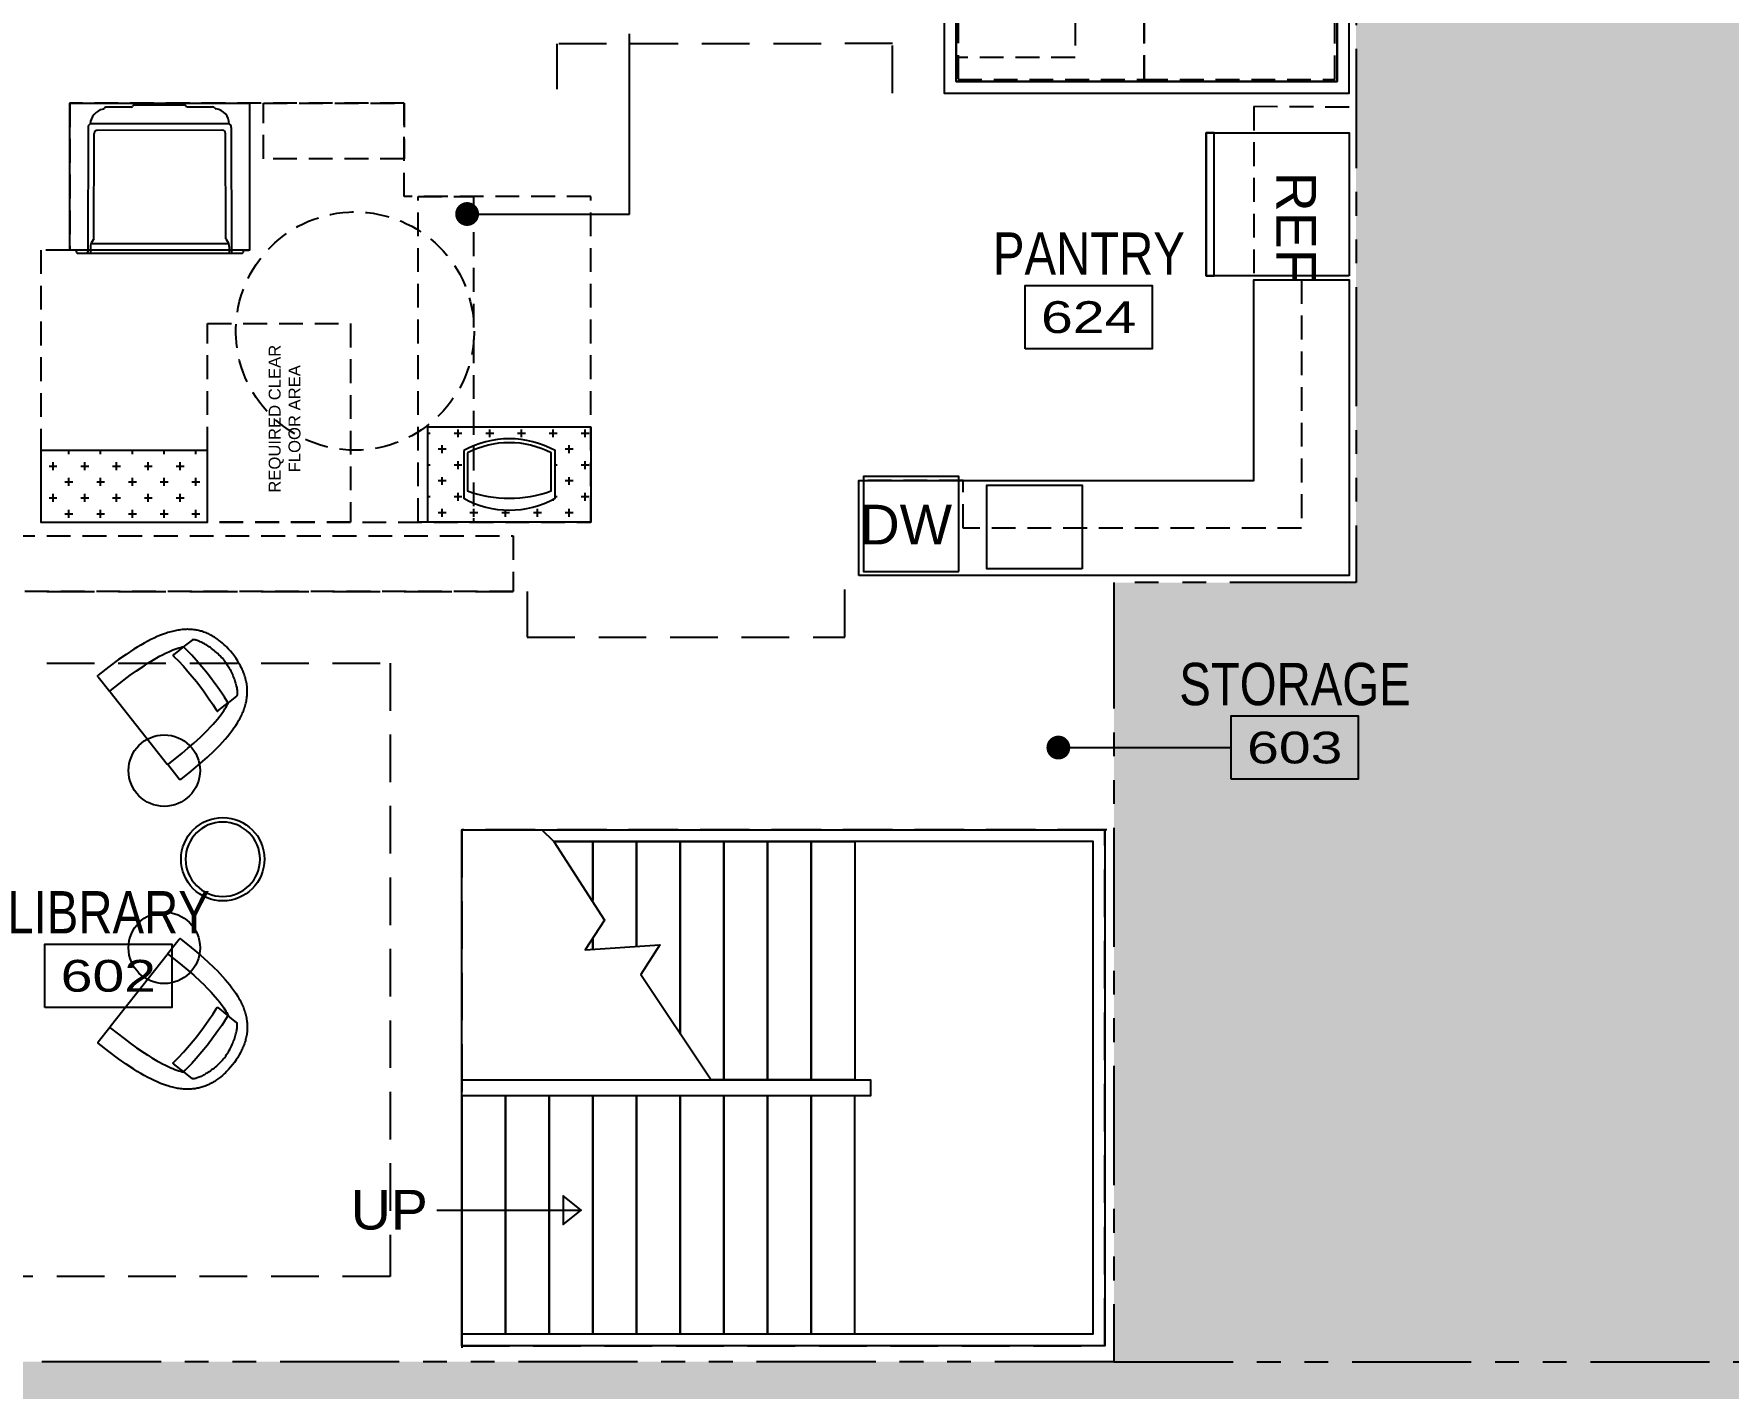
# Model space of a CAD drawing. Header units: inches. Extents: x 645 to 3337, y 547 to 1607.
# Drawn here: x 1938.4 to 2365.1, y 906.6 to 1247.7 of the extents above; entities that cross this region are included whole.
import ezdxf
from ezdxf.enums import TextEntityAlignment as Align

# ---------------------------------------------------------------- set-up
doc = ezdxf.new("R2010")
doc.units = ezdxf.units.IN
doc.header["$LTSCALE"] = 96
doc.header["$MEASUREMENT"] = 0
for name, pattern in [('HIDDEN', [0.375, 0.25, -0.125]), ('HIDDEN2', [0.1875, 0.125, -0.0625]), ('HIDDEN4', [0.09375, 0.0625, -0.03125]), ('PHANTOM4', [0.625, 0.3125, -0.0625, 0.0625, -0.0625, 0.0625, -0.0625])]:
    doc.linetypes.add(name, pattern=pattern)
for name, color, linetype in [('A-Anno-Spce', 7, 'Continuous'), ('A-Area', 212, 'PHANTOM4'), ('A-Area-Iden', 7, 'Continuous'), ('A-Area-Iden-Name', 7, 'Continuous'), ('A-Area-Iden-Numb', 7, 'Continuous'), ('A-Flor-Case-Demo', 7, 'HIDDEN4'), ('A-Flor-Case-Exst', 235, 'Continuous'), ('A-Flor-Case-Neww', 3, 'Continuous'), ('A-Flor-Case-Patt', 1, 'Continuous'), ('A-Flor-Eqpm', 94, 'Continuous'), ('A-Flor-Hral-Neww', 1, 'Continuous'), ('A-Flor-Pfix-Neww', 7, 'Continuous'), ('A-Flor-Strs-Neww', 43, 'Continuous'), ('A-Furn', 43, 'Continuous'), ('A-Furn-Syst', 5, 'Continuous'), ('A-hatch', 253, 'Continuous'), ('A-Wall-Abov', 2, 'HIDDEN2')]:
    doc.layers.add(name, color=color, linetype=linetype)
doc.styles.add('OTJ_Title1', font='swiss.ttf')
doc.styles.add('XFINE_0', font='swissl.ttf')
doc.styles.add('XFINE_1-8', font='swissl.ttf', dxfattribs={"height": 10})
doc.dimstyles.get("Standard").update_dxf_attribs({"dimtxt": 0.18, "dimasz": 0.18, "dimexe": 0.18, "dimexo": 0.0625, "dimgap": 0.09, "dimtad": 0, "dimtih": 1, "dimtoh": 1, "dimdec": 4, "dimzin": 0, "dimdsep": 46, "dimtxsty": 'Standard', "dimcen": 0.09, "dimadec": 0, "dimazin": 0, "dimtfac": 1, "dimtdec": 4, "dimtofl": 0, "dimtmove": 0, "dimatfit": 3, "dimfxl": 1, "dimtolj": 1, "dimtzin": 0, "dimarcsym": 0})

# ---------------------------------------------------------------- blocks, each defined once
blk = doc.blocks.new('A$C42384E78')
at = {"layer": 'A-Flor-Eqpm'}
for points in [[(0, 0), (0, 36), (36, 36), (36, 0)], [(0, 36), (0, 34), (36, 34), (36, 36)]]:
    blk.add_lwpolyline(points, close=True, dxfattribs=at)
blk = doc.blocks.new('A$C7D282964')
at = {"layer": 'A-Flor-Eqpm', "rotation": 180}
blk.add_blockref('A$C42384E78', (18, 18), dxfattribs=at)
at = {"layer": 'A-Flor-Eqpm', "insert": (-8.25, 9.68), "char_height": 10, "width": 17.4479, "attachment_point": 1, "style": 'XFINE_1-8'}
blk.add_mtext('REF', dxfattribs=at)
blk = doc.blocks.new('MICHELLE___B21___PLAN')
blk.add_circle((0, 10.5), 9.38)
blk.add_arc((0, 10.5), 10.5, 180.0000303996092, 179.9999999631514)
blk = doc.blocks.new('CHASE_-_9620_-_PLAN')
for points in [[(-34.14, 0), (-34.13, 3.38), (-34.03, 6.44), (-33.9, 8.77), (-33.69, 11.09), (-33.57, 12.11), (-33.43, 13.12), (-33.28, 14.12), (-33.1, 15.12), (-32.92, 15.99), (-32.72, 16.86), (-32.5, 17.72), (-32.25, 18.58), (-32.01, 19.32), (-31.75, 20.06), (-31.61, 20.43), (-31.46, 20.79), (-31.31, 21.15), (-31.15, 21.51), (-31, 21.83), (-30.84, 22.15), (-30.68, 22.46), (-30.51, 22.78), (-30.33, 23.08), (-30.15, 23.39), (-29.95, 23.69), (-29.76, 23.98), (-29.57, 24.26), (-29.37, 24.52), (-29.17, 24.79), (-28.96, 25.04), (-28.74, 25.29), (-28.52, 25.54), (-28.29, 25.78), (-28.05, 26.02), (-27.84, 26.22), (-27.63, 26.41), (-27.41, 26.61), (-27.18, 26.79), (-26.95, 26.97), (-26.72, 27.15), (-26.48, 27.32), (-26.23, 27.48), (-25.96, 27.65), (-25.69, 27.82), (-25.41, 27.98), (-25.12, 28.13), (-24.83, 28.28), (-24.54, 28.42), (-24.24, 28.55), (-23.94, 28.68), (-23.62, 28.8), (-23.29, 28.92), (-22.97, 29.03), (-22.64, 29.13), (-22.34, 29.22), (-22.03, 29.3), (-21.72, 29.38), (-21.42, 29.45), (-20.8, 29.57), (-20.17, 29.67), (-19.79, 29.73), (-19.4, 29.77), (-18.63, 29.85), (-17.85, 29.9), (-17.07, 29.92), (-16.28, 29.9), (-15.51, 29.85), (-14.73, 29.77), (-14.35, 29.73), (-13.96, 29.67), (-13.34, 29.57), (-12.72, 29.45), (-12.41, 29.38), (-12.11, 29.3), (-11.8, 29.22), (-11.5, 29.13), (-11.17, 29.03), (-10.84, 28.92), (-10.52, 28.8), (-10.2, 28.68), (-9.9, 28.55), (-9.6, 28.42), (-9.3, 28.28), (-9.01, 28.13), (-8.73, 27.98), (-8.45, 27.82), (-8.17, 27.65), (-7.9, 27.48), (-7.66, 27.32), (-7.42, 27.15), (-7.19, 26.97), (-6.96, 26.79), (-6.73, 26.61), (-6.51, 26.41), (-6.29, 26.22), (-6.08, 26.02), (-5.85, 25.78), (-5.62, 25.54), (-5.4, 25.29), (-5.18, 25.04), (-4.97, 24.79), (-4.77, 24.52), (-4.57, 24.26), (-4.38, 23.98), (-4.18, 23.69), (-3.99, 23.39), (-3.81, 23.08), (-3.63, 22.78), (-3.46, 22.46), (-3.3, 22.15), (-3.14, 21.83), (-2.99, 21.51), (-2.83, 21.15), (-2.67, 20.79), (-2.52, 20.43), (-2.38, 20.06), (-2.12, 19.32), (-1.88, 18.58), (-1.64, 17.72), (-1.42, 16.86), (-1.22, 15.99), (-1.04, 15.12), (-0.86, 14.12), (-0.7, 13.12), (-0.57, 12.11), (-0.45, 11.09), (-0.24, 8.77), (-0.1, 6.44), (-0.01, 3.38), (0, 0)], [(-16.89, 27.19), (-17.1, 27.2), (-17.32, 27.19), (-17.75, 27.17), (-18.19, 27.14), (-18.62, 27.1), (-19.04, 27.05), (-19.46, 26.99), (-19.87, 26.92), (-20.28, 26.85), (-20.68, 26.76), (-21.07, 26.67), (-21.45, 26.57), (-21.82, 26.47), (-22.19, 26.36), (-22.54, 26.25), (-22.88, 26.13), (-23.21, 26.01), (-23.52, 25.89), (-23.83, 25.76), (-24.12, 25.64), (-24.39, 25.51), (-24.65, 25.38), (-24.89, 25.25), (-25.11, 25.12), (-25.32, 25), (-25.42, 24.94), (-25.51, 24.88), (-25.59, 24.81), (-25.68, 24.75), (-25.75, 24.7), (-25.82, 24.64), (-25.89, 24.58), (-25.95, 24.53), (-25.98, 24.5), (-26.01, 24.47), (-26.03, 24.44), (-26.06, 24.42), (-26.08, 24.39), (-26.1, 24.37), (-26.12, 24.34), (-26.14, 24.32), (-26.16, 24.29), (-26.17, 24.27), (-26.18, 24.25), (-26.19, 24.24), (-26.2, 24.23), (-26.2, 24.22), (-26.21, 24.21), (-26.21, 24.2), (-26.22, 24.18), (-26.22, 24.17), (-26.23, 24.16), (-26.23, 24.15), (-26.24, 24.14), (-26.24, 24.13), (-26.24, 24.12), (-26.24, 24.11), (-26.25, 24.1), (-26.25, 24.09), (-26.25, 24.08), (-26.25, 24.07), (-26.25, 24.06), (-26.25, 24.05), (-26.25, 21.5)], [(-17.25, 27.19), (-17.03, 27.2), (-16.82, 27.19), (-16.38, 27.17), (-15.95, 27.14), (-15.52, 27.1), (-15.1, 27.05), (-14.68, 26.99), (-14.26, 26.92), (-13.86, 26.85), (-13.46, 26.76), (-13.07, 26.67), (-12.69, 26.57), (-12.31, 26.47), (-11.95, 26.36), (-11.6, 26.25), (-11.26, 26.13), (-10.93, 26.01), (-10.61, 25.89), (-10.31, 25.76), (-10.02, 25.64), (-9.75, 25.51), (-9.49, 25.38), (-9.25, 25.25), (-9.02, 25.12), (-8.82, 25), (-8.72, 24.94), (-8.63, 24.88), (-8.54, 24.81), (-8.46, 24.75), (-8.38, 24.7), (-8.31, 24.64), (-8.24, 24.58), (-8.18, 24.53), (-8.16, 24.5), (-8.13, 24.47), (-8.1, 24.44), (-8.08, 24.42), (-8.06, 24.39), (-8.03, 24.37), (-8.01, 24.34), (-7.99, 24.32), (-7.98, 24.29), (-7.96, 24.27), (-7.95, 24.25), (-7.95, 24.24), (-7.94, 24.23), (-7.93, 24.22), (-7.93, 24.21), (-7.92, 24.2), (-7.92, 24.18), (-7.91, 24.17), (-7.91, 24.16), (-7.9, 24.15), (-7.9, 24.14), (-7.9, 24.13), (-7.89, 24.12), (-7.89, 24.11), (-7.89, 24.1), (-7.89, 24.09), (-7.89, 24.08), (-7.89, 24.07), (-7.89, 24.06), (-7.89, 24.05), (-7.88, 21.5)], [(-29.09, -0.03), (-29.07, 4.4), (-29.01, 6.32), (-28.92, 8.25), (-28.75, 10.54), (-28.64, 11.68), (-28.5, 12.82), (-28.28, 14.35), (-28.16, 15.11), (-28.02, 15.87), (-27.83, 16.74), (-27.62, 17.61), (-27.48, 18.16), (-27.32, 18.7), (-27.16, 19.23), (-26.97, 19.76), (-26.82, 20.19), (-26.65, 20.6), (-26.47, 21.02), (-26.25, 21.48)], [(-7.88, 18.06), (-7.89, 18.04), (-7.89, 18.02), (-7.89, 18.01), (-7.9, 18.01), (-7.9, 18), (-7.9, 18), (-7.9, 17.99), (-7.9, 17.98), (-7.91, 17.98), (-7.91, 17.97), (-7.91, 17.97), (-7.91, 17.97), (-7.91, 17.96), (-7.92, 17.96), (-7.92, 17.96), (-7.92, 17.95), (-7.93, 17.95), (-7.93, 17.94), (-7.93, 17.94), (-7.93, 17.94), (-7.94, 17.93), (-7.94, 17.93), (-7.95, 17.93), (-7.95, 17.92), (-7.95, 17.92), (-7.96, 17.92), (-7.96, 17.91), (-7.96, 17.91), (-7.97, 17.91), (-7.97, 17.91), (-7.97, 17.91), (-7.97, 17.91), (-7.98, 17.9), (-7.98, 17.9), (-7.99, 17.9), (-7.99, 17.9), (-8, 17.9), (-8.01, 17.89), (-8.01, 17.89), (-8.02, 17.89), (-8.02, 17.89), (-8.03, 17.89), (-8.04, 17.89), (-8.05, 17.89), (-8.06, 17.88), (-8.07, 17.88), (-8.08, 17.88), (-8.1, 17.88), (-8.12, 17.88), (-8.13, 17.88), (-8.15, 17.88), (-8.18, 17.88), (-8.23, 17.88), (-8.28, 17.89), (-8.38, 17.9), (-9.91, 18.08), (-11.77, 18.22), (-14.19, 18.35), (-17.07, 18.45), (-19.95, 18.35), (-22.37, 18.22), (-24.23, 18.08), (-25.76, 17.9), (-25.85, 17.89), (-25.9, 17.88), (-25.95, 17.88), (-25.99, 17.88), (-26, 17.88), (-26.02, 17.88), (-26.04, 17.88), (-26.05, 17.88), (-26.07, 17.88), (-26.08, 17.88), (-26.09, 17.89), (-26.1, 17.89), (-26.11, 17.89), (-26.11, 17.89), (-26.12, 17.89), (-26.13, 17.89), (-26.13, 17.89), (-26.14, 17.9), (-26.14, 17.9), (-26.15, 17.9), (-26.15, 17.9), (-26.16, 17.9), (-26.16, 17.91), (-26.16, 17.91), (-26.17, 17.91), (-26.17, 17.91), (-26.17, 17.91), (-26.17, 17.91), (-26.18, 17.92), (-26.18, 17.92), (-26.19, 17.92), (-26.19, 17.93), (-26.19, 17.93), (-26.2, 17.93), (-26.2, 17.94), (-26.2, 17.94), (-26.21, 17.94), (-26.21, 17.95), (-26.21, 17.95), (-26.22, 17.96), (-26.22, 17.96), (-26.22, 17.96), (-26.22, 17.97), (-26.23, 17.97), (-26.23, 17.97), (-26.23, 17.98), (-26.23, 17.98), (-26.23, 17.99), (-26.24, 18), (-26.24, 18), (-26.24, 18.01), (-26.24, 18.01), (-26.25, 18.02), (-26.25, 18.04), (-26.25, 18.06), (-26.25, 21.5), (-26.25, 21.49), (-26.25, 21.47), (-26.24, 21.46), (-26.24, 21.46), (-26.24, 21.45), (-26.24, 21.44), (-26.24, 21.44), (-26.23, 21.43), (-26.23, 21.43), (-26.23, 21.42), (-26.23, 21.42), (-26.23, 21.41), (-26.22, 21.41), (-26.22, 21.41), (-26.22, 21.4), (-26.21, 21.4), (-26.21, 21.39), (-26.21, 21.39), (-26.2, 21.38), (-26.2, 21.38), (-26.2, 21.38), (-26.19, 21.37), (-26.19, 21.37), (-26.19, 21.37), (-26.18, 21.36), (-26.18, 21.36), (-26.17, 21.36), (-26.17, 21.36), (-26.17, 21.35), (-26.16, 21.35), (-26.16, 21.35), (-26.15, 21.35), (-26.15, 21.34), (-26.14, 21.34), (-26.13, 21.34), (-26.13, 21.34), (-26.12, 21.34), (-26.12, 21.34), (-26.11, 21.33), (-26.1, 21.33), (-26.1, 21.33), (-26.09, 21.33), (-26.08, 21.33), (-26.07, 21.33), (-26.05, 21.33), (-26.04, 21.33), (-26.02, 21.33), (-26, 21.33), (-25.96, 21.33), (-25.92, 21.33), (-25.87, 21.33), (-25.82, 21.34), (-24.56, 21.49), (-23.28, 21.6), (-21.58, 21.71), (-17.07, 21.89), (-12.56, 21.71), (-10.86, 21.6), (-9.57, 21.49), (-8.31, 21.34), (-8.26, 21.33), (-8.22, 21.33), (-8.17, 21.33), (-8.13, 21.33), (-8.12, 21.33), (-8.1, 21.33), (-8.08, 21.33), (-8.07, 21.33), (-8.05, 21.33), (-8.05, 21.33), (-8.04, 21.33), (-8.03, 21.33), (-8.03, 21.33), (-8.02, 21.34), (-8.01, 21.34), (-8.01, 21.34), (-8, 21.34), (-8, 21.34), (-7.99, 21.34), (-7.99, 21.35), (-7.98, 21.35), (-7.98, 21.35), (-7.97, 21.35), (-7.97, 21.36), (-7.96, 21.36), (-7.96, 21.36), (-7.95, 21.36), (-7.95, 21.37), (-7.95, 21.37), (-7.94, 21.37), (-7.94, 21.38), (-7.93, 21.38), (-7.93, 21.38), (-7.93, 21.39), (-7.92, 21.39), (-7.92, 21.4), (-7.92, 21.4), (-7.92, 21.41), (-7.91, 21.41), (-7.91, 21.41), (-7.91, 21.42), (-7.91, 21.42), (-7.9, 21.43), (-7.9, 21.43), (-7.9, 21.44), (-7.9, 21.44), (-7.9, 21.45), (-7.89, 21.46), (-7.89, 21.46), (-7.89, 21.47), (-7.89, 21.49), (-7.88, 21.5), (-7.88, 18.06)], [(-5.04, -0.03), (-5.07, 4.4), (-5.13, 6.32), (-5.22, 8.25), (-5.39, 10.54), (-5.5, 11.68), (-5.63, 12.82), (-5.85, 14.35), (-5.98, 15.11), (-6.12, 15.87), (-6.3, 16.74), (-6.51, 17.61), (-6.66, 18.16), (-6.81, 18.7), (-6.98, 19.23), (-7.16, 19.76), (-7.32, 20.19), (-7.49, 20.6), (-7.66, 21.02), (-7.88, 21.48)], [(-17.1, 18.45), (-17.1, 18.45), (-17.1, 18.45), (-17.1, 18.45), (-17.1, 18.45), (-17.1, 18.45), (-17.1, 18.45), (-17.1, 18.46)], [(-17.03, 18.45), (-17.03, 18.45), (-17.03, 18.45), (-17.03, 18.45), (-17.03, 18.45), (-17.03, 18.45), (-17.03, 18.45), (-17.03, 18.46)]]:
    blk.add_lwpolyline(points)
for points in [[(-34.14, 0.03, 0.46578), (-33.83, -0.22), (-28.99, -0.22)], [(0, 0.03, -0.46578), (-0.31, -0.22), (-5.14, -0.22)], [(-5.04, -0.05, -0.404363), (-5.26, -0.26), (-28.87, -0.26, -0.404363), (-29.09, -0.05)]]:
    blk.add_lwpolyline(points, format="xyb")
blk = doc.blocks.new('OTJ_Room_Tag_2_P')
at = {"layer": 'A-Area-Iden-Numb', "color": 4}
blk.add_lwpolyline([(2, -2), (2, 0), (-2, 0), (-2, -2)], close=True, dxfattribs=at)
at = {"layer": 'A-Area-Iden-Name', "style": 'XFINE_0', "width": 0.8}
blk.add_attdef('ROOM:NAME', text='', height=1.333, dxfattribs=at).set_placement((0, 0.334), align=Align.CENTER)
at = {"layer": 'A-Area-Iden-Numb', "style": 'XFINE_0', "width": 1.351376}
blk.add_attdef('ROOM:NUMBER', text='', height=1, dxfattribs=at).set_placement((-1.5, -1.5), (1.5, -1.5), align=Align.FIT)
blk = doc.blocks.new('A$C3F6637D4')
for p, q in [((6.32, 0), (-6.32, 0)), ((-6.98, -0.46), (-13.25, -0.46)), ((6.91, -0.44), (13.41, -0.44)), ((-17.92, -5.52), (-17.97, -36.93)), ((17.63, -4.68), (-17.41, -4.71)), ((-16.48, -33.67), (-16.36, -7.09)), ((15.95, -6.33), (-15.66, -6.36)), ((16.78, -33.67), (16.66, -7.09)), ((18.13, -5.59), (18.21, -36.96)), ((-16.48, -33.67), (-17.06, -34.56)), ((16.78, -33.67), (17.35, -34.56)), ((-20.87, -36.5), (-22.37, -36.5)), ((-20.87, -36.96), (-20.87, -36.5)), ((-20.54, -37.26), (20.94, -37.26)), ((-17.29, -35.58), (-17.29, -37.26)), ((-17.2, -34.84), (17.5, -34.84)), ((17.59, -35.58), (17.59, -37.26)), ((21.19, -36.91), (21.19, -36.52)), ((21.19, -36.52), (22.58, -36.52))]:
    blk.add_line(p, q)
for centre, radius, start, end in [((-6.32, -0.41), 0.413, 90, 155.7916), ((6.33, -0.61), 0.607, 7.3945, 90.6114), ((-13.26, -5.04), 4.16, 102.4103, 175.4614), ((-14.24, -0.59), 0.392, 281.9097, 325.4515), ((-13.17, -1.42), 0.961, 94.5934, 140.9142), ((-7.05, -0.09), 0.384, 279.3258, 335.7916), ((13.41, -1.26), 0.822, 47.6913, 90), ((16.38, 2), 3.58, 227.6913, 235.0091), ((13.78, -4.75), 3.85, 0.9122, 81.8532), ((-17.22, -5.49), 0.708, 132.2412, 182.3716), ((-19.68, -2.43), 3.22, 308.1108, 314.8228), ((-15.66, -7.06), 0.701, 89.8413, 182.9172), ((15.9, -7.08), 0.753, 358.788, 86.7672), ((17.05, -5.59), 1.07, 359.943, 57.7849), ((-20.6, -36.99), 0.275, 174.5256, 282.7437), ((-18.34, -36.88), 0.375, 268.5904, 352.7415), ((-15.76, -35.39), 1.54, 147.3399, 186.9937), ((16.06, -35.39), 1.54, 353.0063, 32.6601), ((18.61, -36.85), 0.412, 196.1134, 263.3485), ((20.94, -36.99), 0.265, 270, 17.8438)]:
    blk.add_arc(centre, radius, start, end)
at = {"flags": 8}
for tag, p in [('MODELNUMBER', (0, 0)), ('MATERIAL', (0, -0.01)), ('PRODUCT', (0, 0)), ('TRADENAME', (0, 0))]:
    blk.add_attdef(tag, p, '', height=0.001, dxfattribs=at)
blk = doc.blocks.new('kbtray')
at = {"linetype": 'Continuous'}
for p, q in [((11.59375, 5.5), (10.90625, 5.5)), ((10.90625, 5.5), (10.90625, 5.25)), ((10.90625, 5.25), (11.59375, 5.25)), ((11.59375, 5.25), (11.59375, 5.5)), ((12.3125, 8), (11.9375, 8.03125)), ((21.125, 8.21875), (21.125, -8.25)), ((25.65625, 7.09375), (23.625, 5.90625)), ((25.375, 7.5), (23.65625, 6.5)), ((11.5, 2), (9.5, 2)), ((23.40625, 2.1875), (25.5625, 0.9375)), ((23.40625, 1.625), (25.28125, 0.53125)), ((11.5, -2), (9.5, -2)), ((12.3125, -8.03125), (11.9375, -8.03125))]:
    blk.add_line(p, q, dxfattribs=at)
at = {"linetype": 'HIDDEN'}
for p, q in [((0, -2.5), (0, 2.5)), ((0, 2.5), (9.5, 2.5)), ((9.5, 2.5), (9.5, -2.5)), ((9.5, -2.5), (0, -2.5))]:
    blk.add_line(p, q, dxfattribs=at)
at = {"linetype": 'Continuous'}
for centre, radius, start, end in [((12.6875, 7.96875), 1, 90, 177.1540471), ((17.0625, -9.71875), 19.20865, 76.8518412, 103.1481526), ((21.625, 8.21875), 0.5, 82.8192409, 180.0000025), ((21.4375, 6.71875), 2.25, 0.0000007, 90), ((21.4375, 6.71875), 2, 0.3215387, 82.8192409), ((173.625, 0), 162.125, 177.1540471, 182.8459579), ((173.625, 0), 161.87276, 177.1474833, 182.8393941), ((173.625, 0), 161.49742, 177.1540881, 182.8460057), ((96.4375, 0), 73.30625, 174.7079446, 185.2920604), ((96.4375, 0), 73.05625, 174.6986214, 185.3013836), ((27.75, 3.96875), 4.25, 234.6075767, 123.8819628), ((27.75, 3.96875), 3.75, 234.2728837, 124.1107434), ((12.6875, -8.03125), 1, 182.8459579, 270.000005), ((21.625, -8.25), 0.5, 180.0000025, 277.1807605), ((21.4375, -6.78125), 2.25, 270.000005, 0.0000007), ((21.4375, -6.78125), 2, 277.1807605, 359.6784627), ((17.0625, 9.6875), 19.20865, 256.8518499, 283.1481465)]:
    blk.add_arc(centre, radius, start, end, dxfattribs=at)
blk.add_point((9.5, 0))
blk = doc.blocks.new('CHAIR_OFFICE_HM_Mirra')
for p, q in [((-21.44, 10.52), (-20.19, 8.31)), ((-17.44, 8.36), (-16.86, 9.97)), ((-14.61, 9.2), (-14.21, 9.97)), ((-24.97, 2.72), (-24.78, 4.94)), ((-24.97, 0), (-24.97, 2.72)), ((-24.97, 0), (-24.97, -2.72)), ((-19.64, 0), (-19.64, 1.72)), ((-19.64, 0), (-19.64, -1.72)), ((-24.97, -2.72), (-24.78, -4.94)), ((-21.44, -10.52), (-20.19, -8.31)), ((-17.44, -8.36), (-16.86, -9.97)), ((-14.61, -9.2), (-14.21, -9.97))]:
    blk.add_line(p, q)
for centre, radius, start, end in [((-15.5, 11.94), 2.39, 109.0934, 301.7375), ((-13.64, 2.03), 12.46, 67.4006, 102.2256), ((-9.44, 12.44), 1.24, 33.3302, 61.864), ((-10.74, 11.69), 2.74, 336.2108, 31.5043), ((-12.1, 4.22), 12.69, 150.0108, 176.7458), ((-22.28, 10.02), 0.981, 30.5266, 146.1171), ((-19.45, 7.99), 1.42, 93.5433, 139.4959), ((-19.45, 8.62), 0.8, 202.2326, 96.5668), ((-19.45, 7.99), 1.42, 323.4869, 85.7611), ((-8.28, -17.18), 27.13, 84.9162, 111.1254), ((-11.16, 1.75), 8.76, 77.7055, 110.355), ((-8.91, 11.02), 0.806, 241.4147, 327.1166), ((-6.62, 3.59), 6.3, 3.8669, 83.1802), ((-7.53, 1.64), 12.11, 152.9176, 181.2205), ((-24.99, -0.06), 24.99, 0.1299, 9.3764), ((-24.99, 0.06), 24.99, 350.6236, 359.8701), ((-7.53, -1.64), 12.11, 178.7795, 207.0824), ((-6.62, -3.59), 6.3, 276.8198, 356.1331), ((-12.1, -4.22), 12.69, 183.2542, 209.9892), ((-19.45, -8.62), 0.8, 263.4332, 157.7674), ((-19.45, -7.99), 1.42, 274.2389, 36.5131), ((-8.28, 17.18), 27.13, 248.8746, 275.0838), ((-22.28, -10.02), 0.981, 213.8829, 329.4734), ((-19.45, -7.99), 1.42, 220.5041, 266.4567), ((-15.5, -11.94), 2.39, 58.2625, 250.9066), ((-11.16, -1.75), 8.76, 249.645, 282.2945), ((-8.91, -11.02), 0.806, 32.8834, 118.5853), ((-10.74, -11.69), 2.74, 328.4957, 23.7892), ((-13.64, -2.03), 12.46, 257.7744, 292.5994), ((-9.44, -12.44), 1.24, 298.136, 326.6698)]:
    blk.add_arc(centre, radius, start, end)
blk = doc.blocks.new('6x8')
for points in [[(-30, 99), (-30, 102), (0, 102), (0, 0), (-78, 0), (-78, 102), (-75, 102), (-75, 3), (-3, 3), (-3, 99)], [(-75, 3), (-75, 27), (-51, 27), (-51, 3)]]:
    blk.add_lwpolyline(points, close=True)
blk.add_lwpolyline([(-51, 27), (-45, 27, 0.414214), (-27, 45), (-27, 99), (-3, 99), (-3, 3), (-51, 3)], format="xyb", close=True)
at = {"linetype": 'HIDDEN4'}
for points in [[(-9, 99), (-27, 99), (-27, 69), (-9, 69)], [(-3.5, 51.62), (-18.62, 51.62), (-18.62, 98.5), (-3.5, 98.5)], [(-3.5, 3.62), (-18.62, 3.62), (-18.62, 51.62), (-3.5, 51.62)], [(-55.41, 4.94), (-69.43, 10.29), (-61.92, 29.93), (-47.92, 24.55)]]:
    blk.add_lwpolyline(points, close=True, dxfattribs=at)
at = {"rotation": 315.0000000000078}
blk.add_blockref('CHAIR_OFFICE_HM_Mirra', (-43.43, 43.33), dxfattribs=at)
at = {"extrusion": (0, 0, -1), "zscale": -1, "rotation": 45.00000000000949}
blk.add_blockref('kbtray', (25.54, 25.55), dxfattribs=at)

msp = doc.modelspace()

# ---------------------------------------------------------------- hatches: boundary and pattern name
at = {"layer": 'A-Anno-Spce'}
h = msp.add_hatch(color=254, dxfattribs=at)
h.dxf.hatch_style = 1
h.paths.add_polyline_path([(3334.3, 1068.57), (3334.3, 1182.82), (3328.61, 1182.82), (3328.61, 1249.26), (3337.11, 1249.26), (3337.11, 1606.76), (2979.61, 1606.76), (2979.61, 1598.26), (2878.91, 1598.14), (2878.86, 1603.92), (2271.36, 1603.93), (2271.36, 1109.51), (2269.61, 1109.51), (2210.38, 1109.51), (2210.38, 1107.76), (2210.38, 913.26), (2478.61, 913.26), (2486.96, 913.26), (2538.59, 913.26), (2538.59, 853.26), (2478.59, 853.26), (2478.59, 603.76), (2508.09, 603.76), (2511.09, 603.76), (2535.09, 603.76), (2538.09, 603.76), (2547.98, 603.76), (2547.98, 591.32), (3334.3, 591.32), (3334.3, 1041.2), (3334.3, 1041.19), (3334.3, 1043.69), (3334.3, 1049.41)])
h.paths.add_polyline_path([(1338.61, 853.26), (1338.61, 914.27), (1408.52, 919.92), (1408.52, 913.26), (2538.59, 913.26), (2538.59, 853.26), (2281.09, 853.26), (2281.09, 837.76), (2237.09, 837.76), (2237.09, 853.26), (1980.84, 853.26), (1987.59, 785.76), (1987.59, 588.76), (1859.7, 588.76), (1859.61, 785.64), (1866.36, 785.64), (1866.36, 853.26), (1586.61, 853.26), (1586.61, 797.26), (1526.61, 797.26), (1526.61, 853.26)])
at = {"layer": 'A-Flor-Case-Patt'}
h = msp.add_hatch(dxfattribs=at)
h.set_pattern_fill('CROSS', color=256, scale=16, angle=-360, style=0)
h.set_pattern_definition([(180, (58.1762, -40.897), (-4, 4), [2, -6]), (90, (57.1762, -41.897), (4, 4), [2, -6])])
h.paths.add_polyline_path([(2078.61, 1148.76), (2078.61, 1124.76), (2037.61, 1124.76), (2037.61, 1148.76)])
edge = h.paths.add_edge_path(flags=16)
edge.add_line((2046.61, 1142.77), (2046.61, 1130.74))
edge.add_arc((2058.11, 1149.52), 22.02, 238.5109, 301.4891)
edge.add_line((2069.61, 1130.74), (2069.61, 1142.77))
edge.add_arc((2058.11, 1123.83), 22.16, 418.746, 481.0025)
h = msp.add_hatch(dxfattribs=at)
h.set_pattern_fill('CROSS', color=256, scale=16, style=0)
h.set_pattern_definition([(360, (3770.1776, -145.147), (4, 4), [2, -6]), (90, (3771.1776, -146.147), (-4, 4), [2, -6])])
h.paths.add_polyline_path([(1940.11, 1142.76), (1940.11, 1124.76), (1982.11, 1124.76), (1982.11, 1142.76)])

# ---------------------------------------------------------------- linework, layer by layer
at = {"layer": 'A-Area', "elevation": 0}
msp.add_lwpolyline([(2210.38, 913.26), (1335.11, 913.26), (1335.11, 853.24), (1329.61, 853.26), (1329.61, 591.57), (645.02, 591.57), (645.02, 1011.21), (952.92, 1011.07), (953.05, 1603.94), (2271.36, 1603.93), (2271.36, 1109.51), (2269.61, 1109.51), (2210.38, 1109.51), (2210.38, 1107.76), (2210.38, 913.26)], close=True, dxfattribs=at)
msp.add_lwpolyline([(2878.86, 1603.92), (2271.36, 1603.93), (2271.36, 1109.51), (2269.61, 1109.51), (2210.38, 1109.51), (2210.38, 1107.76), (2210.38, 913.26), (2478.61, 913.26)], dxfattribs=at)
at = {"layer": 'A-Area', "linetype": 'HIDDEN4'}
msp.add_lwpolyline([(1940.11, 1193.26), (1940.11, 1124.76), (2078.61, 1124.76), (2078.61, 1206.76), (2031.61, 1206.76), (2031.61, 1230.26), (1947.41, 1230.26), (1947.41, 1193.26)], close=True, dxfattribs=at)
at = {"layer": 'A-Area-Iden'}
msp.add_lwpolyline([(2039.81, 951.43), (2076.24, 951.43), (2071.66, 955.01), (2071.66, 947.85), (2076.24, 951.43)], dxfattribs=at)
at = {"layer": 'A-Flor-Case-Demo', "linetype": 'HIDDEN4'}
msp.add_lwpolyline([(2035.11, 1206.76), (2049.11, 1206.76), (2049.11, 1124.76), (2035.11, 1124.76)], close=True, dxfattribs=at)
at = {"layer": 'A-Flor-Case-Exst', "linetype": 'HIDDEN4'}
msp.add_lwpolyline([(2269.61, 1229.26), (2245.61, 1229.42), (2245.61, 1185.76), (2257.61, 1185.76), (2257.61, 1123.26), (2172.38, 1123.26), (2172.38, 1135.26), (2146.88, 1135.26)], dxfattribs=at)
at = {"layer": 'A-Flor-Case-Exst'}
msp.add_lwpolyline([(2146.11, 1111.26), (2146.11, 1135.26), (2245.61, 1135.26), (2245.61, 1185.76), (2269.61, 1185.76), (2269.61, 1111.26), (2146.11, 1111.26)], close=True, dxfattribs=at)
at = {"layer": 'A-Flor-Case-Exst', "elevation": 0}
msp.add_lwpolyline([(2202.38, 1113.01), (2178.38, 1113.01), (2178.38, 1134.01), (2202.38, 1134.01)], close=True, dxfattribs=at)
at = {"layer": 'A-Flor-Case-Exst', "linetype": 'HIDDEN4'}
msp.add_lwpolyline([(2059.11, 1121.26), (2059.11, 1107.26), (1869.61, 1107.25), (1869.61, 1121.26)], close=True, dxfattribs=at)
at = {"layer": 'A-Flor-Case-Neww', "linetype": 'HIDDEN4', "elevation": 0}
msp.add_lwpolyline([(1996.16, 1230.26), (2031.61, 1230.26), (2031.61, 1216.26), (1996.16, 1216.26)], close=True, dxfattribs=at)
at = {"layer": 'A-Flor-Case-Neww', "color": 43, "linetype": 'HIDDEN4'}
msp.add_lwpolyline([(2018.11, 1174.76), (2018.11, 1124.76), (1982.11, 1124.76), (1982.11, 1174.76)], close=True, dxfattribs=at)
at = {"layer": 'A-Flor-Case-Neww'}
for points in [[(2078.61, 1148.76), (2078.61, 1124.76), (2037.61, 1124.76), (2037.61, 1148.76)], [(1940.11, 1142.76), (1940.11, 1124.76), (1982.11, 1124.76), (1982.11, 1142.76)]]:
    msp.add_lwpolyline(points, close=True, dxfattribs=at)
at = {"layer": 'A-Flor-Case-Neww', "color": 43, "linetype": 'HIDDEN4'}
msp.add_circle((2019.23, 1172.87), 30, dxfattribs=at)
at = {"layer": 'A-Flor-Eqpm'}
msp.add_lwpolyline([(2171.28, 1112.27), (2171.28, 1136.27), (2147.28, 1136.27), (2147.28, 1112.27)], close=True, dxfattribs=at)
at = {"layer": 'A-Flor-Hral-Neww', "elevation": 0}
for points in [[(2046.11, 917.26), (2046.11, 920.26), (2205.13, 920.26), (2205.13, 1044.26), (2069.32, 1044.26), (2066.32, 1047.26), (2208.13, 1047.26), (2208.13, 917.26), (2046.11, 917.26)], [(2046.11, 980.26), (2046.11, 984.26), (2149.11, 984.26), (2149.11, 980.26)]]:
    msp.add_lwpolyline(points, close=True, dxfattribs=at)
at = {"layer": 'A-Flor-Pfix-Neww'}
msp.add_lwpolyline([(2046.61, 1142.77), (2046.61, 1130.74, 0.259427), (2069.61, 1130.74), (2069.61, 1142.77, 0.259424), (2046.61, 1142.77, 0)], format="xyb", dxfattribs=at)
msp.add_lwpolyline([(2047.61, 1142.17), (2047.61, 1132.59, 0.173889), (2068.61, 1132.59), (2068.61, 1142.17, 0.245715)], format="xyb", close=True, dxfattribs=at)
at = {"layer": 'A-Flor-Strs-Neww', "elevation": 0}
msp.add_lwpolyline([(2046.11, 917.26), (2046.11, 1047.26), (2208.13, 1047.26), (2208.13, 917.26)], close=True, dxfattribs=at)
at = {"layer": 'A-Flor-Strs-Neww', "linetype": 'Continuous', "elevation": 0}
for points in [[(2069.32, 1044.26), (2079.11, 1044.26), (2079.11, 1029.46)], [(2069.32, 1044.26), (2082.04, 1024.52), (2077.21, 1016.99), (2096.05, 1018.29), (2091.21, 1010.76), (2108.96, 984.26)], [(2079.11, 1029.46), (2079.11, 1044.26), (2090.11, 1044.26), (2090.11, 1017.86)], [(2090.11, 1017.86), (2090.11, 1044.26), (2101.11, 1044.26), (2101.11, 995.8)], [(2101.11, 995.8), (2101.11, 1044.26), (2112.11, 1044.26), (2112.11, 984.26), (2108.96, 984.26)], [(2112.11, 984.26), (2112.11, 1044.26), (2123.11, 1044.26), (2123.11, 984.26), (2112.11, 984.26)], [(2123.11, 984.26), (2123.11, 1044.26), (2134.11, 1044.26), (2134.11, 984.26), (2123.11, 984.26)], [(2134.11, 984.26), (2134.11, 1044.26), (2145.11, 1044.26), (2145.11, 984.26), (2134.11, 984.26)], [(2079.11, 1019.95), (2079.11, 1017.13)], [(2079.11, 1017.13), (2079.11, 1019.95)], [(2046.11, 980.26), (2046.11, 920.26), (2057.11, 920.26), (2057.11, 980.26), (2046.11, 980.26)], [(2057.11, 980.26), (2057.11, 920.26), (2068.11, 920.26), (2068.11, 980.26), (2057.11, 980.26)], [(2068.11, 980.26), (2068.11, 920.26), (2079.11, 920.26), (2079.11, 980.26), (2068.11, 980.26)], [(2079.11, 980.26), (2079.11, 920.26), (2090.11, 920.26), (2090.11, 980.26), (2079.11, 980.26)], [(2090.11, 980.26), (2090.11, 920.26), (2101.11, 920.26), (2101.11, 980.26), (2090.11, 980.26)], [(2101.11, 980.26), (2101.11, 920.26), (2112.11, 920.26), (2112.11, 980.26), (2101.11, 980.26)], [(2112.11, 980.26), (2112.11, 920.26), (2123.11, 920.26), (2123.11, 980.26), (2112.11, 980.26)], [(2123.11, 980.26), (2123.11, 920.26), (2134.11, 920.26), (2134.11, 980.26), (2123.11, 980.26)], [(2134.11, 980.26), (2134.11, 920.26), (2145.11, 920.26), (2145.11, 980.26), (2134.11, 980.26)]]:
    msp.add_lwpolyline(points, dxfattribs=at)
at = {"layer": 'A-Furn'}
for centre in [(1971.2, 1062.15, 2.36), (1971.2, 1017.51, 2.36)]:
    msp.add_circle(centre, 9, dxfattribs=at)
at = {"layer": 'A-hatch'}
msp.add_lwpolyline([(1947.41, 1193.26), (1947.41, 1230.26), (1992.66, 1230.26), (1992.66, 1193.26)], close=True, dxfattribs=at)
at = {"layer": 'A-Wall-Abov'}
for points in [[(2154.61, 1232.76), (2154.61, 1245.26), (2070.11, 1245.23), (2070.11, 1233.76)], [(1869.61, 1107.25), (2059.11, 1107.25)], [(2062.61, 1107.26), (2062.61, 1095.76), (2142.61, 1095.76), (2142.61, 1107.76)]]:
    msp.add_lwpolyline(points, dxfattribs=at)
at = {"layer": 'A-Wall-Abov', "elevation": 0}
msp.add_lwpolyline([(2028.11, 934.76), (1887.61, 934.76), (1887.61, 1089.25), (2028.11, 1089.25)], close=True, dxfattribs=at)
at = {"layer": 'A-Wall-Abov', "linetype": 'HIDDEN2', "elevation": 0}
msp.add_lwpolyline([(2208.13, 1047.26), (2046.11, 1047.26), (2046.11, 917.26), (2208.13, 917.26)], close=True, dxfattribs=at)
at = {"layer": 'A-Wall-Abov', "elevation": 0}
msp.add_lwpolyline([(2208.63, 1047.26), (2046.11, 1047.26), (2046.11, 916.76)], dxfattribs=at)

# ---------------------------------------------------------------- block references
at = {"layer": 'A-Area-Iden'}
ref = msp.add_blockref('OTJ_Room_Tag_2_P', (2204.02, 1184.38), dxfattribs=dict(at, xscale=-8, yscale=8, zscale=8, rotation=359.9999999999998))
ref.add_attrib('ROOM:NUMBER', '624', dxfattribs={"layer": 'A-Area-Iden-Numb', "height": 8, "rotation": 360, "style": 'XFINE_0', "width": 1.351376}).set_placement((2192.02, 1172.38), (2216.02, 1172.38), align=Align.FIT)
ref.add_attrib('ROOM:NAME', 'PANTRY', dxfattribs={"layer": 'A-Area-Iden-Name', "height": 10.667, "style": 'XFINE_0', "width": 0.8}).set_placement((2204.08, 1187.05), align=Align.CENTER)
ref = msp.add_blockref('OTJ_Room_Tag_2_P', (2255.92, 1075.96), dxfattribs=dict(at, xscale=-8, yscale=8, zscale=8, rotation=359.9999999999998))
ref.add_attrib('ROOM:NUMBER', '603', dxfattribs={"layer": 'A-Area-Iden-Numb', "height": 8, "rotation": 360, "style": 'XFINE_0', "width": 1.351376}).set_placement((2243.92, 1063.96), (2267.92, 1063.96), align=Align.FIT)
ref.add_attrib('ROOM:NAME', 'STORAGE', dxfattribs={"layer": 'A-Area-Iden-Name', "height": 10.667, "style": 'XFINE_0', "width": 0.8}).set_placement((2255.98, 1078.63), align=Align.CENTER)
ref = msp.add_blockref('OTJ_Room_Tag_2_P', (1957.12, 1018.47), dxfattribs=dict(at, xscale=-8, yscale=8, zscale=8, rotation=359.9999999999998))
ref.add_attrib('ROOM:NUMBER', '602', dxfattribs={"layer": 'A-Area-Iden-Numb', "height": 8, "rotation": 360, "style": 'XFINE_0', "width": 1.351376}).set_placement((1945.12, 1006.47), (1969.12, 1006.47), align=Align.FIT)
ref.add_attrib('ROOM:NAME', 'LIBRARY', dxfattribs={"layer": 'A-Area-Iden-Name', "height": 10.667, "style": 'XFINE_0', "width": 0.8}).set_placement((1957.17, 1021.14), align=Align.CENTER)
at = {"layer": 'A-Flor-Eqpm', "rotation": 270}
msp.add_blockref('A$C7D282964', (2251.61, 1204.76), dxfattribs=at)
at = {"layer": 'A-Flor-Pfix-Neww'}
ref = msp.add_blockref('A$C3F6637D4', (1969.94, 1229.76), dxfattribs=dict(at, rotation=359.9999595356941))
ref.add_attrib('MATERIAL', 'ACRYLIC', (1969.95, 1229.76), dxfattribs={"layer": '0', "height": 0.001, "rotation": 180, "flags": 8})
ref.add_attrib('PRODUCT', 'SHOWERS', (1969.95, 1229.76), dxfattribs={"layer": '0', "height": 0.001, "rotation": 180, "flags": 8})
ref.add_attrib('TRADENAME', 'FREEWILL', (1969.95, 1229.76), dxfattribs={"layer": '0', "height": 0.001, "rotation": 180, "flags": 8})
ref.add_attrib('MODELNUMBER', 'K-12101-C', (1969.95, 1229.76), dxfattribs={"layer": '0', "height": 0.001, "rotation": 180, "flags": 8})
at = {"layer": 'A-Furn'}
for name, p, xscale, rotation in [('CHASE_-_9620_-_PLAN', (1954.55, 1086.18, 1.18), -0.9812867840582873, 308.3580267412393), ('MICHELLE___B21___PLAN', (1996.44, 1039.83), -1, 90), ('CHASE_-_9620_-_PLAN', (1954.55, 993.47, 1.18), 0.9812867840582873, 231.6419732587607)]:
    msp.add_blockref(name, p, dxfattribs=dict(at, xscale=xscale, rotation=rotation))
at = {"layer": 'A-Furn-Syst', "xscale": -1, "rotation": 90}
msp.add_blockref('6x8', (2269.61, 1232.76), dxfattribs=at)

# ---------------------------------------------------------------- texts
at = {"layer": 'A-Area', "insert": (2005.54, 1150.78), "char_height": 3, "width": 38.932, "attachment_point": 8, "rotation": 90, "style": 'OTJ_Title1'}
msp.add_mtext('REQUIRED CLEAR FLOOR AREA', dxfattribs=at)
at = {"layer": 'A-Area-Iden', "insert": (2027.88, 956.56), "char_height": 10, "width": 19.8211, "attachment_point": 2, "style": 'XFINE_1-8'}
msp.add_mtext('UP', dxfattribs=at)
at = {"layer": 'A-Flor-Eqpm', "insert": (2169.61, 1129.11), "char_height": 10, "width": 17.4479, "attachment_point": 3, "style": 'XFINE_1-8'}
msp.add_mtext('DW', dxfattribs=at)

# ---------------------------------------------------------------- leaders
at = {"layer": 'A-Area-Iden'}
for points in [[(2047.48, 1202.35), (2088.34, 1202.35), (2088.34, 1247.72)], [(2196.39, 1067.96), (2227.68, 1067.96), (2239.92, 1067.96)]]:
    msp.add_leader(points, dimstyle='Standard', override={"dimscale": 96, "dimtxt": 0.09375, "dimasz": 0.0625, "dimexe": 0.0625, "dimexo": 0.15625, "dimgap": 0.046875, "dimtad": 0, "dimtih": 0, "dimtoh": 0, "dimdec": 1, "dimzin": 3, "dimlunit": 4, "dimdle": 0.0625, "dimclrd": 15, "dimclre": 15, "dimclrt": 7, "dimtfac": 0.75, "dimtdec": 1, "dimtix": 1, "dimtofl": 1, "dimtmove": 1, "dimldrblk": 'Dot', "dimfrac": 1}, dxfattribs=at)

doc.saveas('drawing.dxf')
